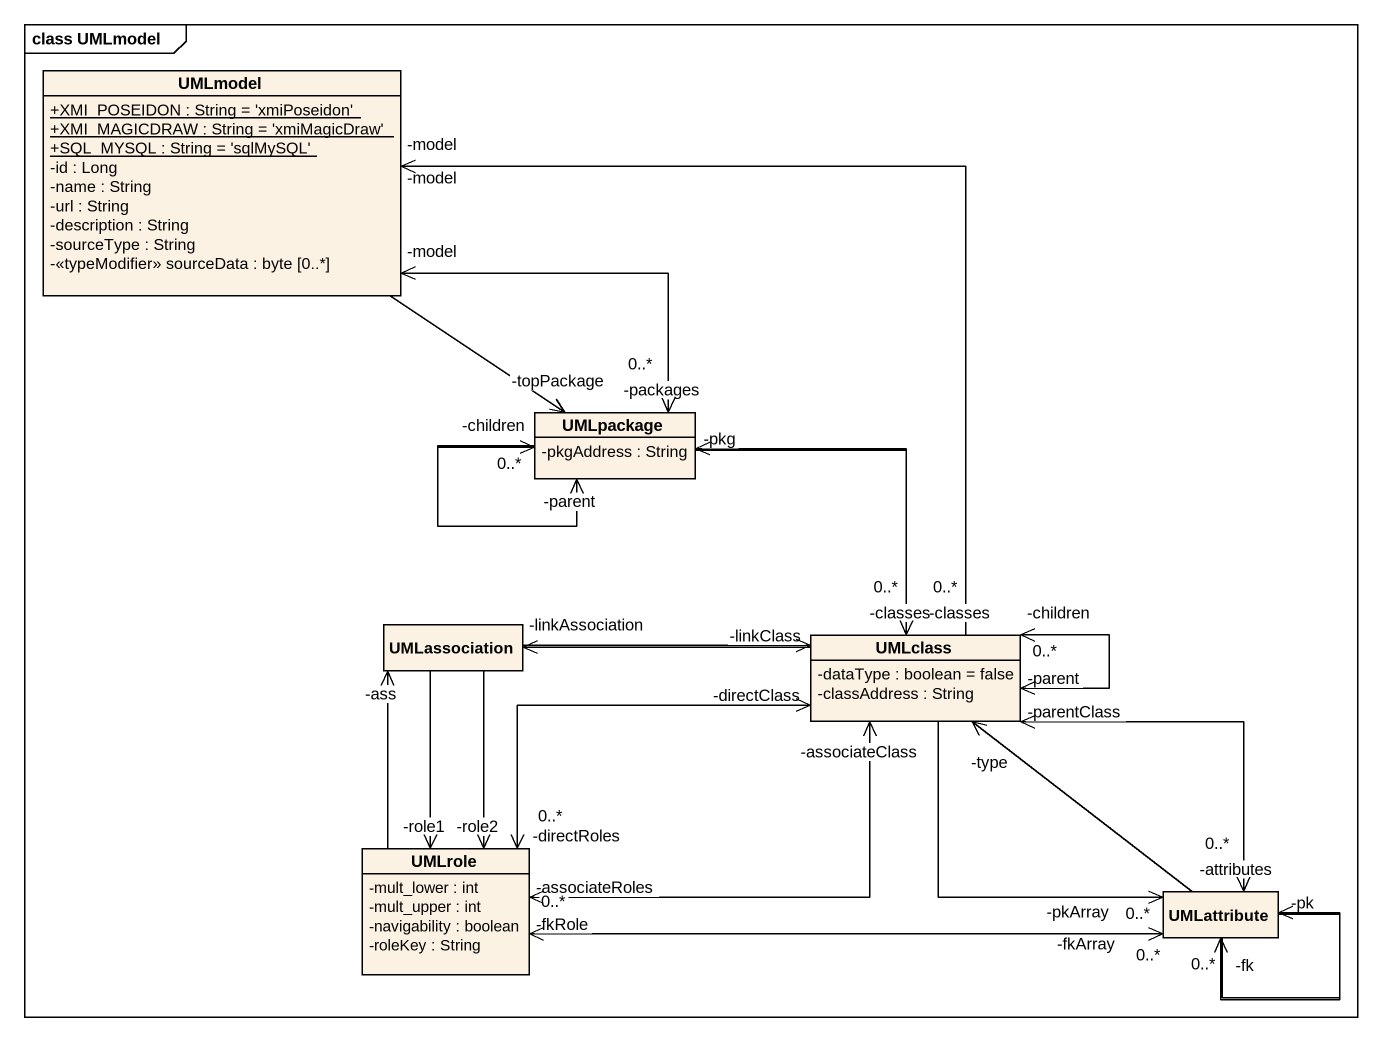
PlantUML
@startuml
mainframe class UMLmodel
hide circle
hide empty members
skinparam classAttributeIconSize 0
class UMLmodel {
  {static} +XMI_POSEIDON : String = 'xmiPoseidon'
  {static} +XMI_MAGICDRAW : String = 'xmiMagicDraw'
  {static} +SQL_MYSQL : String = 'sqlMySQL'
  -id : Long
  -name : String
  -url : String
  -description : String
  -sourceType : String
  -<<typeModifier>> sourceData : byte [0..*]
}
class UMLpackage {
  -pkgAddress : String
}
class UMLassociation
class UMLclass {
  -dataType : boolean = false
  -classAddress : String
}
class UMLrole {
  -mult_lower : int
  -mult_upper : int
  -navigability : boolean
  -roleKey : String
}
class UMLattribute
UMLmodel "-model" <-- UMLpackage
UMLmodel "-model" <-- UMLclass
UMLpackage "-packages\n0..*" <-up- UMLmodel
UMLpackage "-topPackage" <-up- UMLmodel
UMLpackage "-parent" <-- UMLpackage
UMLpackage "-children\n0..*" <-- UMLpackage
UMLpackage "-pkg" <-- UMLclass
UMLassociation "-linkAssociation" <-right- UMLclass
UMLassociation "-ass" <-- UMLrole
UMLclass "-classes\n0..*" -up- "-model" UMLmodel
UMLclass "-classes\n0..*" <-up- UMLpackage
UMLclass "-linkClass" <-left- UMLassociation
UMLclass "-children\n0..*" <-- UMLclass
UMLclass "-parent" <-- UMLclass
UMLclass "-associateClass" <-left- UMLrole
UMLclass "-directClass" <-left- UMLrole
UMLclass "-parentClass" <-- UMLattribute
UMLclass "-type" <-- UMLattribute
UMLrole "-role2" <-up- UMLassociation
UMLrole "-role1" <-up- UMLassociation
UMLrole "-directRoles\n0..*" <-right- UMLclass
UMLrole "-associateRoles\n0..*" <-right- UMLclass
UMLrole "-fkRole" <-right- UMLattribute
UMLattribute "-attributes\n0..*" <-up- UMLclass
UMLattribute "-pkArray\n0..*" <-up- UMLclass
UMLattribute "-fkArray\n0..*" <-left- UMLrole
UMLattribute "-pk" <-- UMLattribute
UMLattribute "-fk\n0..*" <-- UMLattribute
@enduml
